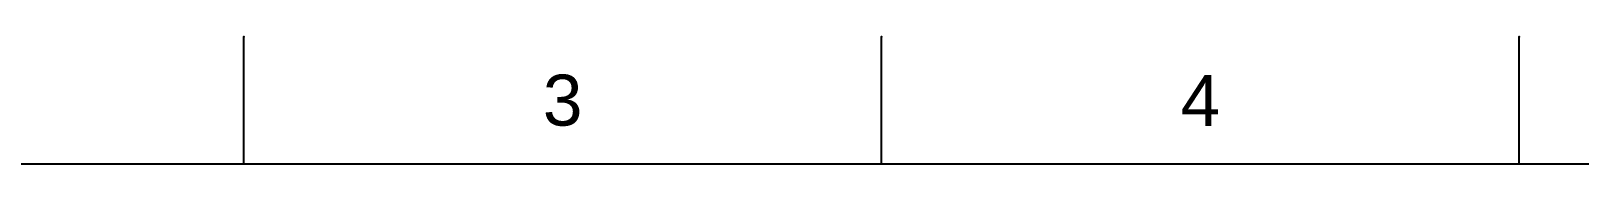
# Model space of a CAD drawing. Header units: millimetres. Extents: x 580 to 2065, y -13 to 1037.
# Drawn here: x 909.7 to 1338.9, y 1001.4 to 1036.7 of the extents above; entities that cross this region are included whole.
import ezdxf

# ---------------------------------------------------------------- set-up
doc = ezdxf.new("R2010")
doc.units = ezdxf.units.MM
doc.header["$LTSCALE"] = 0.1
doc.styles.get("Standard").update_dxf_attribs({"font": 'arial_0.ttf'})

msp = doc.modelspace()

# ---------------------------------------------------------------- linework, layer by layer
for p, q in [((968.75, 1001.37), (968.75, 1036.73)), ((1145.51, 1001.37), (1145.51, 1036.73)), ((1322.28, 1001.37), (1322.28, 1036.73)), ((2029.35, 1001.37), (615.21, 1001.37))]:
    msp.add_line(p, q)
for p in [(968.75, 1036.73), (1145.51, 1036.73), (1322.28, 1036.73)]:
    msp.add_point(p)

# ---------------------------------------------------------------- texts
at = {"char_height": 14.14, "attachment_point": 5}
for s, insert in [('3', (1057.13, 1019.05)), ('4', (1233.9, 1019.05))]:
    msp.add_mtext_dynamic_manual_height_columns(s, width=50, gutter_width=12.5, heights=[0], dxfattribs=dict(at, insert=insert))

doc.saveas('drawing.dxf')
